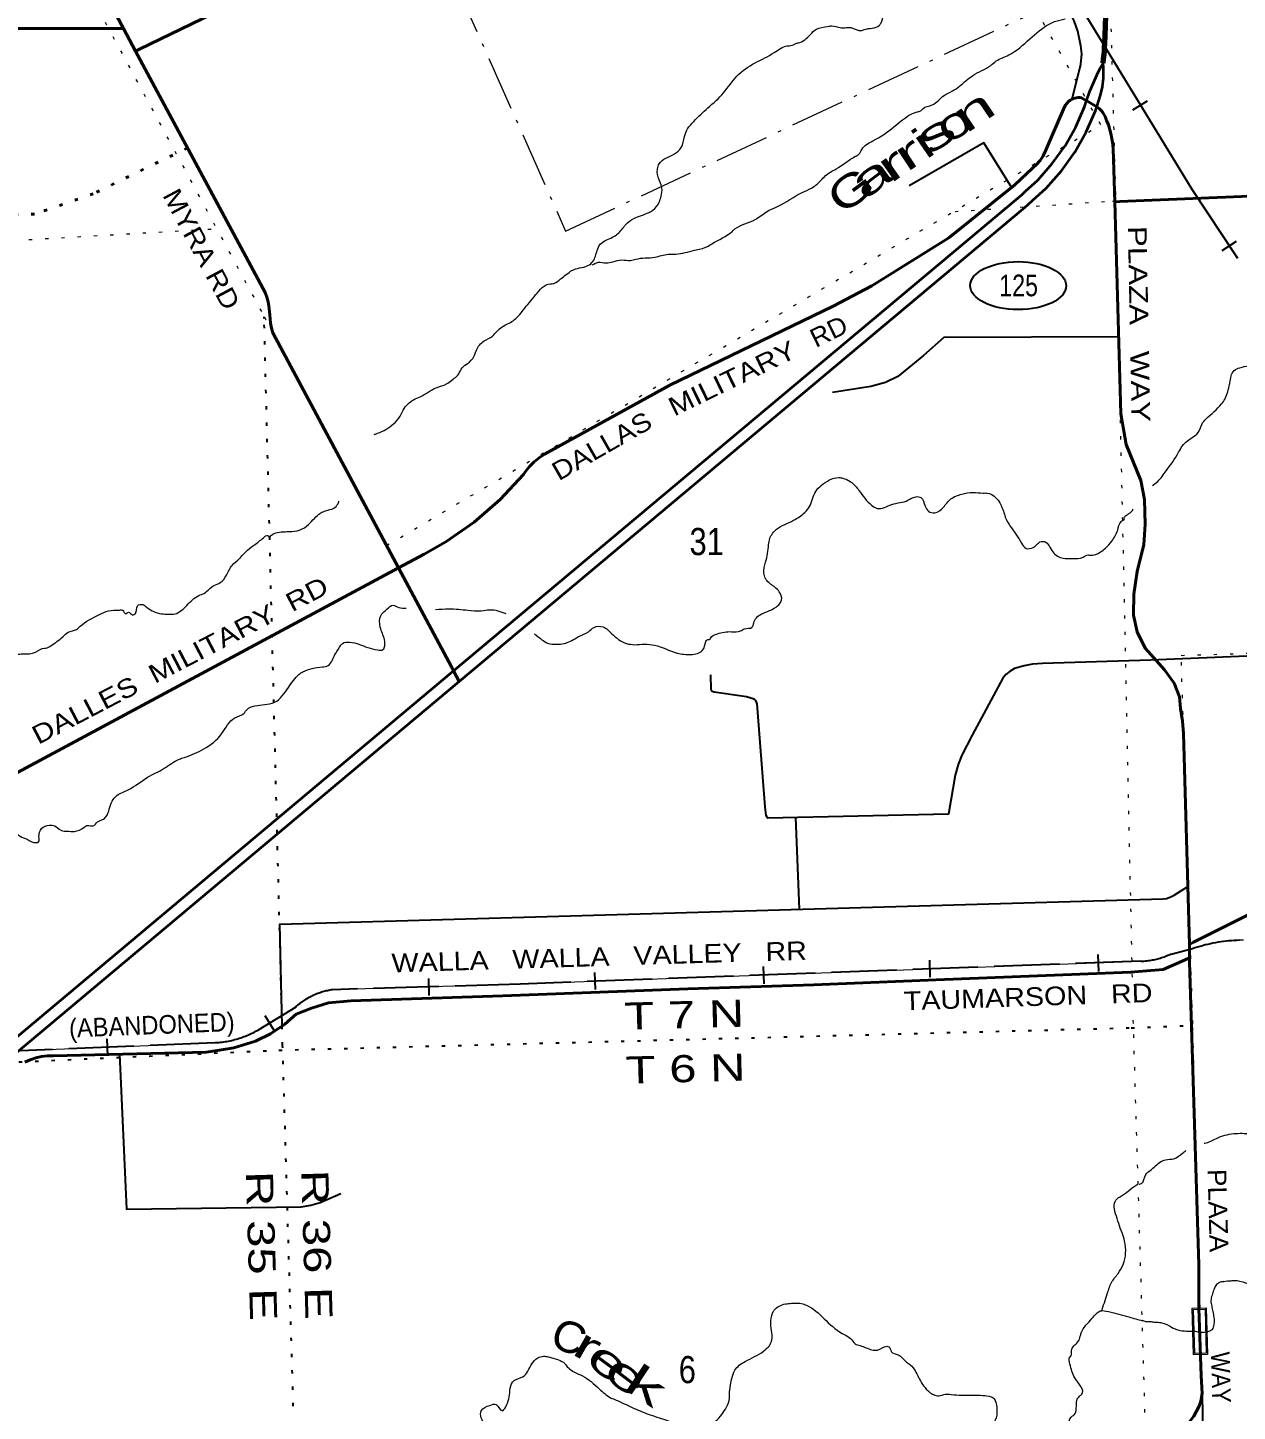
# Model space of a CAD drawing. Header units: feet. Extents: x 505285 to 763886, y -543582 to -353855.
# Drawn here: x 668533 to 676327, y -529042 to -520127 of the extents above; entities that cross this region are included whole.
import ezdxf
from ezdxf.enums import TextEntityAlignment as Align

# ---------------------------------------------------------------- set-up
doc = ezdxf.new("R2010")
doc.units = ezdxf.units.FT
doc.header["$LTSCALE"] = 70
for name, pattern in [('DOT_DASHED', [7.7, 5, -1.2, 0.3, -1.2]), ('DOTTED', [1.5, 0.3, -1.2]), ('LONG_DASHED', [7.5, 6, -1.5])]:
    doc.linetypes.add(name, pattern=pattern)
for name, color, linetype, lineweight in [('17', 7, 'Continuous', 25), ('23', 7, 'Continuous', 70), ('26', 7, 'Continuous', 40), ('27', 7, 'Continuous', 13), ('29', 7, 'Continuous', 25), ('34', 7, 'Continuous', 25), ('39', 7, 'Continuous', 13), ('44', 7, 'DOT_DASHED', 13), ('53', 7, 'DOTTED', 40), ('6', 7, 'DOTTED', 25), ('61', 7, 'Continuous', 13), ('63', 7, 'Continuous', 25), ('7', 7, 'DOTTED', 13)]:
    doc.layers.add(name, color=color, linetype=linetype, lineweight=lineweight)
doc.layers.add('41', color=7, linetype='Continuous')

msp = doc.modelspace()

# ---------------------------------------------------------------- linework, layer by layer
at = {"layer": '17'}
msp.add_ellipse((674914.95, -521788.96), major_axis=(-309.24, 1), ratio=0.500121, dxfattribs=at)
at = {"layer": '23', "lineweight": 35}
for p, q in [((668065.57, -526962.73), (671277.73, -524270.87)), ((668068.34, -527058.64), (671314, -524338.72))]:
    msp.add_line(p, q, dxfattribs=at)
at = {"layer": '23'}
msp.add_lwpolyline([(675461.76, -520355.24), (675465.22, -520330.24), (675469.54, -520298.99), (675470.42, -520278.56), (675471.57, -520251.77), (675472.69, -520228.56), (675478.01, -520118.75), (675483.34, -519889.91), (675492.69, -519798.55)], dxfattribs=at)
at = {"layer": '23', "lineweight": 35}
for points in [[(675355.08, -520598.02), (675375.86, -520534.94), (675430.29, -520413.09), (675448.16, -520380.24), (675461.76, -520355.24)], [(675421.14, -520637.21), (675446.11, -520562.01), (675458.24, -520507.15), (675464.57, -520451.32), (675465.02, -520395.14), (675463.8, -520380.24), (675461.76, -520355.24)], [(671277.73, -524270.87), (674912.7, -521224.68), (674937.57, -521203.84), (674962.7, -521180.81), (675041.65, -521108.46), (675135.07, -521002.84), (675216.94, -520888.05), (675286.36, -520765.32), (675342.57, -520636.01), (675355.08, -520598.02)], [(671314, -524338.72), (674960.42, -521282.97), (674979.93, -521266.62), (675010.42, -521238.68), (675095.15, -521161.02), (675193.77, -521049.53), (675280.2, -520928.34), (675353.48, -520798.78), (675412.82, -520662.27), (675421.14, -520637.21)]]:
    msp.add_lwpolyline(points, dxfattribs=at)
at = {"layer": '26'}
for p, q in [((669228.29, -520278.47), (669149.57, -520131.67)), ((671314, -524338.72), (671277.73, -524270.87))]:
    msp.add_line(p, q, dxfattribs=at)
for points in [[(669228.29, -520278.47), (669254.24, -520265.83), (670592.79, -519613.96), (671084.61, -519500.71), (671878.78, -519121.81), (672133.52, -518912.4), (672838.29, -518625.96), (673339.7, -517945.66), (674484.24, -517286.21)], [(669149.57, -520131.67), (669055, -519955.32), (669054.1, -519952.77), (669044.92, -519930.92), (669033.51, -519910.15), (669019.99, -519890.68), (669004.51, -519872.73), (668987.24, -519856.5), (668968.36, -519842.17), (668914.91, -519816.45), (668905.16, -519810.4), (668888.89, -519798.35), (668873.96, -519784.66), (668860.55, -519769.49), (668848.8, -519752.99), (668838.83, -519735.36), (668830.76, -519716.79), (668615.23, -519320.26)], [(667868.19, -520131.67), (669124.57, -520131.67), (669149.57, -520131.67)], [(670922.69, -523607.03), (670112.98, -522093.12), (670103.48, -522062.82), (670097.21, -522031.69), (670096.84, -522027.93), (670094.41, -522003.57), (670092.26, -521977.93), (670087.39, -521919.84), (670082.43, -521892.37), (670073.88, -521862.45), (670062.26, -521833.6), (669228.29, -520278.47)], [(670922.69, -523607.03), (671087.91, -523518.33), (671227.03, -523439.05), (671408.84, -523312.48), (671576.42, -523167.59), (671727.94, -523005.99), (671741.38, -522986), (671767.13, -522953.8), (671796.11, -522924.48), (671827.99, -522898.34), (671862.43, -522875.68), (672670.44, -522429.81), (673722.31, -521920.1), (673972.43, -521789.87), (674469.26, -521480.03), (674893.24, -521139.57), (675007.44, -521032.66), (675032.54, -521009.16), (675054.29, -520984.26), (675055.72, -520982.59), (675073.13, -520957.37), (675074.17, -520955.46), (675087.76, -520930.55), (675098.52, -520905.46), (675206.93, -520652.53), (675217.66, -520627.49), (675238.54, -520602.53), (675242.48, -520599.09), (675251.17, -520592.98), (675260.44, -520587.81), (675270.2, -520583.65), (675280.34, -520580.52), (675290.75, -520578.47), (675301.33, -520577.53), (675307.82, -520577.63), (675311.94, -520577.69), (675322.47, -520578.96), (675355.08, -520598.02)], [(675421.14, -520637.21), (675357.82, -520597.15), (675355.08, -520598.02)], [(675536.84, -521247.94), (675526.75, -520906.74), (675523.08, -520865.41), (675512.78, -520808.35), (675496.58, -520752.67), (675484.87, -520724), (675474.61, -520698.9), (675460.31, -520674), (675460, -520673.5), (675449.35, -520659.88), (675437.33, -520647.45), (675421.14, -520637.21)], [(675536.84, -521247.94), (675570.37, -521246.57), (678185.84, -521139.73)], [(676018.16, -526033.33), (675980.38, -524674.86), (675972.72, -524594.76), (675961.02, -524512.75), (675953.48, -524438.67), (675919.57, -524349.08), (675857.68, -524264.07), (675789.94, -524187.21), (675732.5, -524124.18), (675682.23, -524018.88), (675657.96, -523911.04), (675659.22, -523776.59), (675682.27, -523629.66), (675724.83, -523456.25), (675734.23, -523327.65), (675728.94, -523167.25), (675704.34, -523043.36), (675611.39, -522812.53), (675577.26, -522614.6), (675536.84, -521247.94)], [(668014.89, -525208.9), (668050.77, -525187.99), (668097.72, -525154.6), (668140.92, -525116.49), (668144.86, -525113.2), (668201.08, -525071.46), (668261.36, -525035.83), (670922.69, -523607.03)], [(671277.73, -524270.87), (671264.36, -524245.86), (670922.69, -523607.03)], [(676018.16, -526033.33), (676045.25, -526019.73), (676607.66, -525737.4), (677117.94, -525492.24), (677187, -525459.77)], [(676018.49, -526120.56), (676018.41, -526042.37), (676018.16, -526033.33)], [(668514.61, -526791.82), (668548.92, -526776.23), (668584.68, -526764.31), (668621.48, -526756.19), (668658.93, -526751.96), (668696.62, -526751.67), (668697, -526751.69), (669684.58, -526727.74), (669782.5, -526711.7), (669860.46, -526700.06), (670001.93, -526657.05), (670097.18, -526608.95), (670190.15, -526546.86), (670263.02, -526483.17), (670362.45, -526443.01), (670472.07, -526410.68), (670614.16, -526397.73), (671593.91, -526363.62), (672785.98, -526319.15), (673597.51, -526294.52), (674386.83, -526262.31), (675638.95, -526212.63), (675849.1, -526194.29), (675991.85, -526132.15), (676018.49, -526120.56)], [(676079.79, -528377.04), (676078.56, -528097.55), (676018.51, -526144.69), (676018.49, -526120.56)], [(675762.97, -529976.02), (675755.99, -529576.72), (675782.03, -529379.58), (675790.5, -529355.46), (675805.45, -529333.02), (675836.46, -529296.21), (675905.29, -529230.6), (675985.85, -529150.71), (676046.43, -529073.24), (676081.18, -529008.32), (676091.33, -528975.91), (676099.58, -528927.71), (676093.23, -528813.47), (676079.79, -528377.04)]]:
    msp.add_lwpolyline(points, dxfattribs=at)
at = {"layer": '29'}
msp.add_line((673479.37, -525216.63), (673504.86, -525806.93), dxfattribs=at)
for points in [[(675263.64, -520586.44), (675318.29, -520361.43), (675325.61, -520296.17), (675319.3, -520243.63), (675299.36, -520150.13), (675275.19, -520081.79), (675193.46, -519917.67)], [(674873.07, -521158.45), (674692.7, -520869.52), (674212.03, -521145.01)], [(675563.39, -522118.66), (674436.57, -522123.31), (674305.9, -522239.5), (674139.74, -522374.84), (674059.82, -522412.62), (673965.22, -522438.48), (673719.63, -522476.43)], [(678253.21, -524098.21), (675766.52, -524201.28), (675070.93, -524223.84), (675007.32, -524228.52), (674952.7, -524239.03), (674891.78, -524255.84), (674862.36, -524272.66), (674836.4, -524293.43), (674816.14, -524318.9), (674618.37, -524684.34), (674551.43, -524814.9), (674528.32, -524873.75), (674508.43, -524943.8), (674465.29, -525193.21), (673301.38, -525220.86), (673290.89, -525203.72), (673284.94, -525147.43), (673233.2, -524483.38), (673223.66, -524461.81), (673213.16, -524453.41), (673165.48, -524437.6), (672955.83, -524408.42), (672944.24, -524402.96), (672937.94, -524390.35), (672934.14, -524297.17)], [(670173.18, -526558.19), (670158.44, -525902.55), (675848.78, -525739.96), (675869.73, -525736.51), (675899.15, -525726), (675919.1, -525716.55), (676007.76, -525659.34)], [(669124.41, -526741.32), (669169.35, -527739.92), (670294.59, -527723.41), (670358, -527714.24), (670416.83, -527695.32), (670550.71, -527639.13)], [(676099.58, -528927.71), (676107.22, -529353.58), (676109.07, -529406.87), (676110.01, -529428.38), (676116.08, -529437.26), (676130.56, -529443.33), (676146.44, -529443.33), (676334.23, -529430.25), (681020.49, -529307.77), (683497.38, -529193.91)]]:
    msp.add_lwpolyline(points, dxfattribs=at)
at = {"layer": '34'}
for p, q in [((675654.58, -520655.66), (675749, -520598.06)), ((676229.76, -521562.7), (676322.01, -521501.68))]:
    msp.add_line(p, q, dxfattribs=at)
at = {"layer": '34', "lineweight": 13}
msp.add_lwpolyline([(673252.08, -516599.94), (673492.88, -517004.09), (676032.88, -521168.09), (676327.04, -521612.79)], dxfattribs=at)
at = {"layer": '34'}
msp.add_lwpolyline([(673493.82, -517003.53), (676033.8, -521167.5), (676327.96, -521612.2)], dxfattribs=at)
at = {"layer": '39'}
for points in [[(670765.43, -522747.75), (670773.31, -522744.75), (670829.25, -522722.18), (670877.08, -522689.64), (670924.78, -522643.09), (670952.37, -522590.7), (671019.94, -522523.9), (671061.88, -522505.46), (671165.62, -522446.35), (671231.58, -522421.67), (671265.45, -522397.29), (671297.3, -522372.94), (671346.81, -522304.31), (671352.79, -522300.24), (671400.52, -522257.7), (671424.1, -522205.35), (671473.68, -522144.73), (671527.55, -522114.16), (671559.31, -522079.77), (671625.08, -522035.05), (671660.99, -522014.67), (671726.54, -521945.89), (671805.86, -521848.9), (671901.47, -521777.83), (671911.49, -521777.74), (671957.39, -521753.25), (672031.07, -521696.43), (672037.05, -521692.36), (672143.04, -521659.29), (672174.88, -521632.93), (672202.31, -521562.49), (672221.98, -521522.22), (672301.8, -521477.36), (672361.49, -521426.68), (672385.28, -521396.38), (672439.05, -521355.78), (672536.96, -521316.77), (672560.89, -521302.51), (672602.54, -521251.99), (672614.2, -521211.79), (672619.75, -521161.61), (672605.31, -521117.64), (672601.21, -521107.66), (672590.53, -521037.59), (672602.24, -521003.39), (672699.93, -520940.32), (672743.68, -520899.82), (672765.07, -520827.44), (672784.68, -520779.13), (672824.33, -520730.65), (672915.78, -520643.58), (673017.16, -520546.4), (673102.41, -520439.34), (673219.95, -520354.03), (673343.67, -520286.71), (673427.51, -520243.82), (673471.55, -520235.38), (673477.53, -520231.32), (673497.53, -520225.12), (673575.25, -520172.27), (673615.02, -520135.8), (673687.07, -520119.09), (673715.11, -520114.81), (673767.36, -520126.36), (673807.47, -520125.98), (673837.55, -520125.69), (673903.91, -520145.13), (673921.91, -520138.94), (674019.93, -520111.97), (674031.82, -520095.81), (674047.43, -520049.56), (674101.07, -519994.91), (674107.03, -519988.85), (674152.86, -519956.34), (674176.41, -519899.98), (674231.98, -519837.31), (674268.04, -519832.96), (674376.44, -519843.98), (674446.44, -519823.27)], [(672171.07, -521655.02), (672209.03, -521638.62), (672259.2, -521642.16), (672303.26, -521635.73), (672361.3, -521623.16), (672417.49, -521626.64), (672451.5, -521618.31), (672573.72, -521605.13), (672659.79, -521586.28), (672709.92, -521585.81), (672830.02, -521560.63), (672910.03, -521537.83), (672941.94, -521519.49), (673073.55, -521438.05), (673089.47, -521423.87), (673221.27, -521362.49), (673231.24, -521356.38), (673306.98, -521305.55), (673364.89, -521278.94), (673522.49, -521189.25), (673582.4, -521160.62), (673642.14, -521113.95), (673671.91, -521081.59), (673741.69, -521036.83), (673867.29, -520955.46), (673889.22, -520941.22), (673906.99, -520910.98), (673978.68, -520856.18), (674114.23, -520766.69), (674273.75, -520666.96), (674281.76, -520664.88), (674299.66, -520648.67), (674361.6, -520624.03), (674437.24, -520563.18), (674491.13, -520534.61), (674580.76, -520467.6), (674622.57, -520435.14), (674738.29, -520369.89), (674774.13, -520341.49), (674853.99, -520302.64), (674989.41, -520199.13), (675114.88, -520103.73), (675148.83, -520087.37), (675218.31, -520070.68)], [(675781.03, -523077.59), (675813.98, -523050.42), (675869.49, -522981.73), (675948.61, -522862.7), (675972.31, -522822.38), (676043.94, -522761.57), (676081.71, -522725.13), (676097.36, -522682.88), (676127.11, -522646.51), (676224.51, -522551.37), (676248.26, -522517.07), (676277.49, -522424.57), (676279.42, -522416.53), (676287, -522370.34), (676306.74, -522336.08), (676342.68, -522317.7), (676460.84, -522300.55), (676598.99, -522275.21), (676601.79, -522273.88)], [(672442.43, -524102.45), (672572.82, -524105.24), (672717.69, -524156), (672806.01, -524165.2), (672848.06, -524158.8), (672881.97, -524138.43), (672903.51, -524082.09), (672911.43, -524069.98), (672929.44, -524065.81), (672933.38, -524059.76), (672977.25, -524031.27), (673067.37, -524018.4), (673125.49, -524013.85), (673151.43, -523999.57), (673201.47, -523989.08), (673209.34, -523972.96), (673211.23, -523960.92), (673260.85, -523904.32), (673294.81, -523889.97), (673362.65, -523853.25), (673390.38, -523814.89), (673375.84, -523760.89), (673319.23, -523711.3), (673296.99, -523691.46), (673280.64, -523659.54), (673281.98, -523587.35), (673287.85, -523571.26), (673306.84, -523456.8), (673314.51, -523418.64), (673358.07, -523358.09), (673467.85, -523300.92), (673539.57, -523250.12), (673571.31, -523211.74), (673610.52, -523115.13), (673646.27, -523076.71), (673700.08, -523040.12), (673760.1, -523025.52), (673784.21, -523029.3), (673826.48, -523046.95), (673883.13, -523100.55), (673889.22, -523108.52), (673970.33, -523203.99), (674006.61, -523223.7), (674100.64, -523198.76), (674204.68, -523171.73), (674254.61, -523149.2), (674288.75, -523154.9), (674315.33, -523208.79), (674337.7, -523242.66), (674377.9, -523252.3), (674433.71, -523215.7), (674481.36, -523163.12), (674551.27, -523132.39), (674623.37, -523121.69), (674689.58, -523125.08), (674697.6, -523125.01), (674713.64, -523124.86), (674812.81, -523222.17), (674839.59, -523298.11), (674862, -523335.99), (674937.23, -523447.56), (674965.62, -523481.38), (675011.69, -523474.93), (675035.59, -523456.66), (675055.49, -523440.44), (675083.55, -523438.17), (675138.31, -523503.82), (675204.86, -523545.3), (675257.02, -523546.82), (675263.05, -523546.76), (675333.16, -523538.09), (675365.11, -523523.75), (675379.16, -523525.63), (675445.15, -523504.96), (675477.02, -523480.61), (675518.7, -523434.11), (675556.16, -523363.58), (675577.71, -523309.25), (675599.65, -523295.01)], [(670085.56, -523408.8), (670121.45, -523386.41), (670215.59, -523373.5), (670287.69, -523362.8), (670341.51, -523328.21), (670421.05, -523253.29), (670453, -523238.95), (670504.98, -523222.43), (670530.81, -523196.12), (670538.69, -523177.26)], [(675599.66, -523297.01), (675597.6, -523291.02), (675643.31, -523246.48), (675656.17, -523226.81)], [(667994.78, -524501.88), (668009.32, -524492.14), (668059.45, -524428.27), (668099.44, -524415.87), (668177.46, -524395.08), (668207.65, -524406.83), (668235.71, -524404.56), (668257.45, -524370.27), (668301.29, -524339.79), (668343.14, -524311.32), (668380.55, -524236.79), (668428.19, -524184.21), (668462.12, -524165.86), (668502.19, -524161.47), (668584.31, -524150.68), (668642.22, -524124.07), (668648.24, -524124), (668684.18, -524107.63), (668759.87, -524050.79), (668793.7, -524022.4), (668847.67, -524003.85), (668871.55, -523983.57), (668995.2, -523908.23), (669053.13, -523883.63), (669125.28, -523878.95), (669145.35, -523880.76), (669163.6, -523902.64), (669183.56, -523892.43), (669207.79, -523910.24), (669219.81, -523908.13), (669225.78, -523904.07), (669241.34, -523851.79), (669275.36, -523843.45), (669303.62, -523863.24), (669394.23, -523902.48), (669438.39, -523906.08), (669482.48, -523903.66), (669558.19, -523848.81), (669635.82, -523785.93), (669671.76, -523769.56), (669733.48, -523720.86), (669773.42, -523702.45), (669813.08, -523653.95), (669850.61, -523591.45), (669898.33, -523546.9), (669904.28, -523540.82), (669949.96, -523492.28), (670001.75, -523453.7), (670059.47, -523407.05), (670077.44, -523398.86), (670085.51, -523402.79)], [(668035.89, -525945.12), (668055.64, -525931.95), (668083.28, -525913.65), (668163.18, -525878.81), (668185.18, -525872.59), (668199.01, -525850.41), (668226.89, -525830.1), (668244.59, -525791.84), (668246.07, -525735.69), (668231.5, -525677.69), (668190.59, -525591.86), (668168.37, -525574.03), (668121.74, -525520.33), (668115.2, -525464.26), (668114.83, -525424.16), (668174.59, -525381.5), (668184.59, -525377.4), (668300.45, -525328.19), (668406.47, -525299.13), (668436.57, -525300.85), (668485.02, -525336.48), (668529.33, -525356.11), (668559.56, -525371.87), (668603.68, -525371.45), (668605.39, -525339.36), (668622.94, -525287.07), (668672.87, -525264.54), (668707.02, -525270.24), (668767.5, -525303.76), (668779.52, -525303.64), (668787.55, -525303.57), (668833.69, -525305.14), (668897.62, -525278.48), (668917.56, -525266.26), (668955.7, -525269.91), (668983.53, -525243.59), (669015.48, -525229.25), (669037.38, -525211), (669076.55, -525110.39), (669108.3, -525074.01), (669180.15, -525037.25), (669305.75, -524955.87), (669413.51, -524898.72), (669509.22, -524839.68), (669541.21, -524829.36), (669547.21, -524827.3), (669667.05, -524774.04), (669782.46, -524676.73), (669867.74, -524573.68), (669925.64, -524545.06), (669949.44, -524516.78), (669981.37, -524500.44), (670107.52, -524479.21), (670123.52, -524473.04), (670212.88, -524377.97), (670282.28, -524293.12), (670306.2, -524276.85), (670432.25, -524245.59), (670468.28, -524237.24), (670519.65, -524154.56), (670525.59, -524146.49), (670561.21, -524094.02), (670607.25, -524085.57), (670723.9, -524120.57), (670788.21, -524136), (670822.28, -524133.68), (670830.2, -524121.58), (670831.72, -524069.43), (670804.91, -523989.49), (670808.23, -523915.28), (670847.95, -523872.8), (670887.83, -523848.37), (670924.06, -523862.06), (670971.83, -523867.53)], [(671161.27, -523876.07), (671247.02, -523871.07), (671369.44, -523879.94), (671455.7, -523883.14), (671509.79, -523876.62), (671613.6, -523901.53)], [(671798.27, -524031.46), (671846.5, -524069.94), (671882.81, -524091.65), (671943.03, -524099.11), (671989.13, -524094.66), (672069.01, -524057.83), (672082.96, -524049.68), (672146.85, -524019.01), (672182.69, -523990.6), (672240.82, -523988.06), (672297.38, -524031.63), (672392.23, -524094.9), (672442.43, -524102.45)], [(676113.51, -527314.77), (676118.11, -527313.91), (676192.03, -527283.14), (676304.04, -527252.03), (676412.33, -527251.02), (676524.48, -527233.93), (676530.48, -527231.86), (676630.5, -527204.87), (676654.41, -527188.61), (676688.07, -527142.18), (676725.95, -527117.77), (676833.88, -527078.67), (676955.91, -527045.46), (677071.81, -527000.26), (677161.66, -526957.32), (677177.48, -526933.12), (677222.75, -526874.86)], [(675695.39, -527578.49), (675709.4, -527574.35), (675736.94, -527515.95), (675764.77, -527489.63), (675834.43, -527432.84), (675864.41, -527420.53), (675918.49, -527414.01), (675974.31, -527377.4), (675995.98, -527361.8)], [(675450.3, -528398.75), (675489.34, -528284.1), (675516.76, -528211.68), (675558.33, -528153.15), (675591.88, -528094.69), (675607.25, -528022.38), (675600.51, -527944.25), (675583.99, -527892.28), (675542.74, -527768.37), (675534.18, -527710.31), (675551.88, -527672.06), (675573.8, -527657.81), (675675.4, -527584.69), (675689.37, -527576.54)], [(676228.27, -528206.98), (676274.7, -528200.58), (676280.73, -528200.53), (676308.77, -528198.26), (676379.11, -528213.64), (676485.65, -528240.72), (676590, -528247.76), (676714.33, -528246.6), (676828.49, -528231.5), (676940.78, -528230.45), (677002.72, -528205.81), (677024.62, -528187.57), (677034.45, -528165.42), (677040.23, -528141.31), (677064.12, -528121.04), (677122.18, -528110.47), (677224.1, -528071.43), (677230.05, -528065.36), (677243.89, -528043.17), (677249.17, -528004.8)], [(676238, -528205.05), (676211, -528212.05), (676189, -528231.05), (676175, -528258.05), (676164, -528293.05), (676157, -528328.05), (676162, -528364.05), (676169, -528399.05), (676176, -528437.05), (676177, -528469.05), (676171, -528500.05), (676165, -528514.05), (676155, -528522.05), (676042, -528525.05)], [(673312.54, -528619.23), (673328.23, -528580.99), (673327.81, -528536.89), (673321.23, -528474.81), (673332.65, -528408.53), (673342.51, -528390.4), (673416.33, -528349.62), (673454.4, -528345.24), (673526.62, -528348.58), (673558.83, -528362.31), (673566.89, -528366.24), (673678.03, -528457.43), (673797.2, -528548.54), (673835.52, -528572.24), (673863.91, -528606.05), (673896.11, -528617.78), (673972.57, -528645.13), (674008.68, -528646.8), (674068.62, -528622.18), (674082.68, -528626.05), (674097, -528655.99), (674141.32, -528677.63), (674195.91, -528725.24), (674220.14, -528743.05), (674273.02, -528822.75), (674279.15, -528834.72), (674342.07, -528916.33), (674370.31, -528934.11), (674404.48, -528941.81), (674446.49, -528931.39), (674482.6, -528933.06), (674619.02, -528937.79), (674727.38, -528944.8), (674753.54, -528954.58), (674773.94, -528992.49), (674778.32, -529032.53), (674766.9, -529098.8), (674731.22, -529143.24), (674719.36, -529161.39), (674721.95, -529225.53), (674742.07, -529233.35), (674748.07, -529231.3), (674834.17, -529216.45), (674868.3, -529220.15), (674928.53, -529227.6), (674950.2, -529185.3), (674988.2, -529174.92), (675064.42, -529176.21), (675198.61, -529156.91), (675216.55, -529144.71), (675232.48, -529132.54), (675256.03, -529078.19), (675275.96, -529063.97), (675293.15, -528971.59), (675310.94, -528943.35), (675324.87, -528931.19), (675279.76, -528825.36), (675248.88, -528737.44), (675246.46, -528693.36), (675256.38, -528681.23), (675258.08, -528649.14), (675299.7, -528594.62), (675315.4, -528558.39), (675321.21, -528536.28), (675392.53, -528441.39), (675444.25, -528394.79), (675496.42, -528398.32), (675627.09, -528433.19), (675717.57, -528458.4)], [(675716, -528455.05), (675735, -528462.05), (675763, -528463.05), (675791, -528466.05), (675826, -528469.05), (675855, -528476.05), (675878, -528485.05), (675927, -528511.05), (675959, -528520.05), (676013, -528525.05), (676042, -528525.05)], [(668596.98, -530046.78), (668625.3, -530072.58), (668681.72, -530102.11), (668738.28, -530145.68), (668754.14, -530125.49), (668761.82, -530089.34), (668777.45, -530045.08), (668847.19, -529996.31), (668938.77, -529923.28), (669014.37, -529858.41), (669026.19, -529836.25), (669063.75, -529777.75), (669067.54, -529753.66), (669085.31, -529723.42), (669101.07, -529693.21), (669122.35, -529608.81), (669124.28, -529600.77), (669143.26, -529486.31), (669156.86, -529438.07), (669180.68, -529411.78), (669210.59, -529393.46), (669226.56, -529385.3), (669264.68, -529386.93), (669299.15, -529428.72), (669305.34, -529446.7), (669325.54, -529462.55), (669375.74, -529470.1), (669399.71, -529459.85), (669501.75, -529432.82), (669615.73, -529397.68), (669621.74, -529397.62), (669730.03, -529396.61), (669836.37, -529403.63), (669960.7, -529402.45), (670069.03, -529405.45), (670185.16, -529386.32), (670321.13, -529342.94), (670365.14, -529332.5), (670419.33, -529318.96), (670445.49, -529318.96), (670471.65, -529326.44), (670495.51, -529333.28), (670517.71, -529349.11), (670586.1, -529370.53), (670640.32, -529378.04), (670646.35, -529379.98), (670754.82, -529399.01), (670875.34, -529419.94), (670927.49, -529421.45), (670981.41, -529396.89), (671036.98, -529334.22), (671102.84, -529299.52), (671186.69, -529258.64), (671198.49, -529234.47), (671230.21, -529194.08), (671298.24, -529177.4), (671400.45, -529170.42), (671448.41, -529151.93), (671464.12, -529115.7), (671459.88, -529091.68), (671455.8, -529083.7), (671455.38, -529037.59), (671511.2, -529002.99), (671551.27, -528998.6), (671591.75, -529038.32), (671611.6, -529016.08), (671640.67, -528907.55), (671656.21, -528853.28), (671710.09, -528824.7), (671724.07, -528818.55), (671781.47, -528735.83), (671819.21, -528697.38), (671857.22, -528686.99), (671887.34, -528690.73), (671973.84, -528719.98), (671994.02, -528733.82), (671998.09, -528739.81), (672056.71, -528789.37), (672107.06, -528812.96), (672216.12, -528896.14), (672288.85, -528953.6), (672325.09, -528969.3), (672427.81, -529016.45), (672530.49, -529059.6), (672643.14, -529096.63), (672777.88, -529137.47), (672900.16, -529132.32), (672964.09, -529105.66), (673005.78, -529061.16), (673035.44, -529014.77), (673054.95, -528956.44), (673054.86, -528946.42), (673069.83, -528830), (673089.38, -528775.69), (673155.05, -528720.94), (673274.75, -528653.67), (673312.54, -528619.23)]]:
    msp.add_spline(points, degree=3, dxfattribs=at)
at = {"layer": '44'}
msp.add_lwpolyline([(673916.86, -518038.82), (671064.84, -519340.31), (671998.82, -521437.46), (675036.85, -520019.43)], close=True, dxfattribs=at)
at = {"layer": '53'}
msp.add_lwpolyline([(669562.41, -520901.51), (668955.21, -521197.21), (668576.31, -521328.9), (667903.25, -521345.03)], dxfattribs=at)
at = {"layer": '6'}
for points in [[(670143.53, -525421.25), (670056.44, -521999.64), (670056.22, -521990.54)], [(670244.49, -529008.07), (670175.68, -526684.61), (670143.53, -525421.25)], [(668057, -526809.65), (670152.08, -526714.53), (675642.52, -526570.68), (676048.1, -526554.87)]]:
    msp.add_lwpolyline(points, dxfattribs=at)
at = {"layer": '61'}
for p, q in [((676127.05, -528374.84), (676134.92, -528674.74)), ((676134.92, -528674.74), (676044.95, -528677.1))]:
    msp.add_line(p, q, dxfattribs=at)
msp.add_lwpolyline([(676044.95, -528677.1), (676037.08, -528377.2), (676127.05, -528374.84)], dxfattribs=at)
msp.add_lwpolyline([(676045.28, -528384.98), (676119.26, -528383.04), (676126.71, -528666.95), (676052.73, -528668.89)], close=True, dxfattribs=at)
at = {"layer": '63', "lineweight": 13}
for p, q in [((675901.48, -526096.44), (676037.44, -526060.9)), ((670017.69, -526584.06), (670258.73, -526437.13)), ((668058.06, -526734.34), (669741.88, -526667.2))]:
    msp.add_line(p, q, dxfattribs=at)
at = {"layer": '63'}
for p, q in [((674342.67, -526134.5), (674346.73, -526245.04)), ((675427.83, -526097.28), (675431.88, -526207.82)), ((672186.12, -526213.65), (672190.18, -526324.19)), ((673271.28, -526176.43), (673275.34, -526286.97)), ((671114.94, -526251.92), (671118.31, -526362.48)), ((670060.98, -526491.96), (670118.55, -526586.41)), ((669043.9, -526641.49), (669048.31, -526752.01))]:
    msp.add_line(p, q, dxfattribs=at)
at = {"layer": '63', "linetype": 'LONG_DASHED'}
for points in [[(676340.76, -526006.59), (676323.65, -526007.17), (676306.41, -526008.01), (676289.31, -526009.22), (676272.18, -526010.64), (676255.15, -526012.35), (676238.02, -526014.4), (676221.03, -526016.81), (676204.1, -526019.41), (676187.08, -526022.37), (676170.26, -526025.55), (676153.44, -526029.06), (676136.66, -526032.97), (676120.04, -526037.03), (676103.42, -526041.41), (676086.84, -526046.19), (676070.41, -526051.12), (676054.09, -526056.33), (676037.75, -526061.96), (675900.4, -526097.86), (675900.37, -526096.15), (675895.8, -526098.28), (675887.73, -526101.89), (675879.56, -526105.36), (675871.38, -526108.67), (675863.09, -526111.88), (675854.79, -526114.9), (675846.38, -526117.82), (675837.97, -526120.53), (675829.5, -526123.15), (675821.03, -526125.61), (675812.44, -526127.93)], [(675812.44, -526127.93), (675803.85, -526130.04), (675795.26, -526132.06), (675786.55, -526133.92), (675777.89, -526135.63), (675769.17, -526137.19), (675760.39, -526138.54), (675751.65, -526139.81), (675742.86, -526140.91), (675734.01, -526141.81), (675725.21, -526142.61), (675716.39, -526143.26), (675707.05, -526143.74), (675705.01, -526141.75), (671706.85, -526288.49), (670496.22, -526325.42), (670496.22, -526325.42), (670488.29, -526326.67), (670480.39, -526328.08), (670472.54, -526329.62), (670464.67, -526331.29), (670456.84, -526333.06), (670449.06, -526335.04), (670441.31, -526337.1), (670433.58, -526339.34), (670425.88, -526341.67), (670418.27, -526344.18), (670410.67, -526346.78), (670403.14, -526349.52), (670395.63, -526352.42), (670388.22, -526355.42), (670380.78, -526358.55), (670373.48, -526361.83), (670366.17, -526365.23), (670358.99, -526368.77), (670351.81, -526372.41), (670344.75, -526376.15), (670337.7, -526380.05), (670330.78, -526384.09), (670323.9, -526388.21), (670317.06, -526392.48), (670310.34, -526396.84), (670303.68, -526401.32), (670297.11, -526405.97), (670290.63, -526410.66), (670284.21, -526415.49), (670277.88, -526420.48), (670271.63, -526425.52), (670265.49, -526430.64), (670259.81, -526435.62), (670259.83, -526437.75), (670018.25, -526585.01), (670011.11, -526589.17), (670001.99, -526594.33), (669992.73, -526599.31), (669983.41, -526604.17), (669974.01, -526608.79), (669964.56, -526613.29), (669955.03, -526617.63), (669945.36, -526621.79), (669935.7, -526625.76), (669925.91, -526629.62), (669916.1, -526633.25), (669906.17, -526636.76), (669896.22, -526640.02), (669886.22, -526643.17), (669876.2, -526646.14), (669866.05, -526648.94), (669855.89, -526651.49), (669845.72, -526653.94), (669835.42, -526656.2), (669825.18, -526658.28), (669814.86, -526660.18), (669804.48, -526661.84), (669794.15, -526663.38), (669783.75, -526664.76), (669773.28, -526665.88), (669762.86, -526666.89), (669752.43, -526667.71), (669741.93, -526668.3), (668058.1, -526735.44)]]:
    msp.add_lwpolyline(points, dxfattribs=at)
at = {"layer": '63', "lineweight": 13}
msp.add_lwpolyline([(670496.13, -526324.32), (671706.82, -526287.39), (675705.45, -526140.63)], dxfattribs=at)
for centre, radius, start, end in [((676363.92, -526990.8), 985.55, 89.78087, 109.3458), ((675684.78, -525636.66), 506.45, 272.56925, 295.32945), ((670564.42, -526780.41), 461.17, 98.51493, 131.5204), ((669711.73, -526068.12), 599.83, 272.88098, 300.66878)]:
    msp.add_arc(centre, radius, start, end, dxfattribs=at)
at = {"layer": '7'}
for p, q in [((667911.49, -521528.39), (669749.57, -521422.13)), ((676088, -528376.02), (676040.41, -526568.33)), ((676115.93, -529437.04), (676095.95, -528678.05))]:
    msp.add_line(p, q, dxfattribs=at)
for points in [[(670822.32, -523422.93), (670844.15, -523463.84), (675447.78, -520752.21), (672864.29, -516167.01), (670426.9, -517574.62)], [(675650.95, -526243.88), (675543.98, -521204.18), (675420.11, -516642.15)], [(668382.62, -518889.23), (670058.37, -521991.61), (670822.32, -523422.93)], [(674508.07, -521310.61), (675523.03, -521243.88), (680845.35, -521042.68), (683485.03, -520955.37)], [(676040.37, -526545.39), (675965.11, -524171.25), (678333.11, -524094.81)], [(675750.87, -529678.93), (675657.28, -526541.98), (675655.92, -526478.05)]]:
    msp.add_lwpolyline(points, dxfattribs=at)

# ---------------------------------------------------------------- texts
at = {"layer": '17', "width": 0.8}
msp.add_text('125', height=140, dxfattribs=at).set_placement((674917.85, -521857.27), align=Align.CENTER)
at = {"layer": '27'}
for s, rotation, width, p in [('MYRA RD', 298.091, 1.15, (669599.86, -521582.5)), ('PLAZA   WAY', 271.107, 1.25, (675633.94, -522037.08)), ('DALLES  MILITARY  RD', 27.597, 1.2, (669542.38, -524256.5)), ('TAUMARSON   RD', 1.946, 1.15, (674980.9, -526431.02)), ('PLAZA', 271.508, 1.05, (676142.35, -527749.45)), ('WAY', 271.508, 0.9, (676161.54, -528823.95))]:
    msp.add_text(s, height=120.3, rotation=rotation, dxfattribs=dict(at, width=width)).set_placement(p, align=Align.CENTER)
for s, rotation, width, p in [('RD', 25.854, 1.05, (673611.07, -522190.55)), ('MILITARY', 25.854, 1.2, (672698.47, -522632.97)), ('DALLAS', 29.854, 1.15, (671955.12, -523049.66))]:
    msp.add_text(s, height=120, rotation=rotation, dxfattribs=dict(at, width=width)).set_placement(p)
at = {"layer": '41'}
for s, rotation, width, p in [('n', 34.021, 1.7, (674683.18, -520742.3)), ('o', 28.527, 1.45, (674546.38, -520827.32)), ('i', 34.511, 1.45, (674357.19, -520954.53)), ('s', 31.515, 1.8, (674432.34, -520892.46)), ('r', 33.566, 1.8, (674261.9, -521018.4)), ('r', 35.026, 1.85, (674157.81, -521088.78)), ('G', 36.713, 1.4, (673895.57, -521252.66)), ('a', 35.938, 1.75, (674027.01, -521166.41))]:
    msp.add_text(s, height=200, rotation=rotation, dxfattribs=dict(at, width=width)).set_placement(p, align=Align.CENTER)
for s, rotation, width, p in [('C', 339.605, 1.1, (671886.99, -528618.81)), ('r', 330.301, 1.65, (672030.19, -528667.65)), ('e', 323.757, 1.7, (672116.3, -528727.35)), ('e', 322.822, 1.7, (672230.57, -528810.99)), ('k', 326.453, 1.8, (672362.56, -528891.52))]:
    msp.add_text(s, height=200, rotation=rotation, dxfattribs=dict(at, width=width)).set_placement(p)
at = {"layer": '6', "width": 1.35}
for s, rotation, p in [('T 7 N', 1.501, (672379.42, -526583.56)), ('T 6 N', 1.501, (672388.12, -526931.04)), ('R 35 E', 271.696, (669938.17, -527495.91)), ('R 36 E', 271.696, (670294.88, -527487.81))]:
    msp.add_text(s, height=175, rotation=rotation, dxfattribs=at).set_placement(p)
at = {"layer": '63'}
for s, rotation, width, p in [('WALLA   WALLA   VALLEY   RR', 1.747, 1.15, (670879.46, -526213.68)), ('(ABANDONED)', 2.283, 0.95, (668802.02, -526633.44))]:
    msp.add_text(s, height=120, rotation=rotation, dxfattribs=dict(at, width=width)).set_placement(p)
at = {"layer": '7', "width": 0.85}
for s, p in [('31', (672797.33, -523525.13)), ('6', (672728, -528860.05))]:
    msp.add_text(s, height=175, dxfattribs=at).set_placement(p)

doc.saveas('drawing.dxf')
